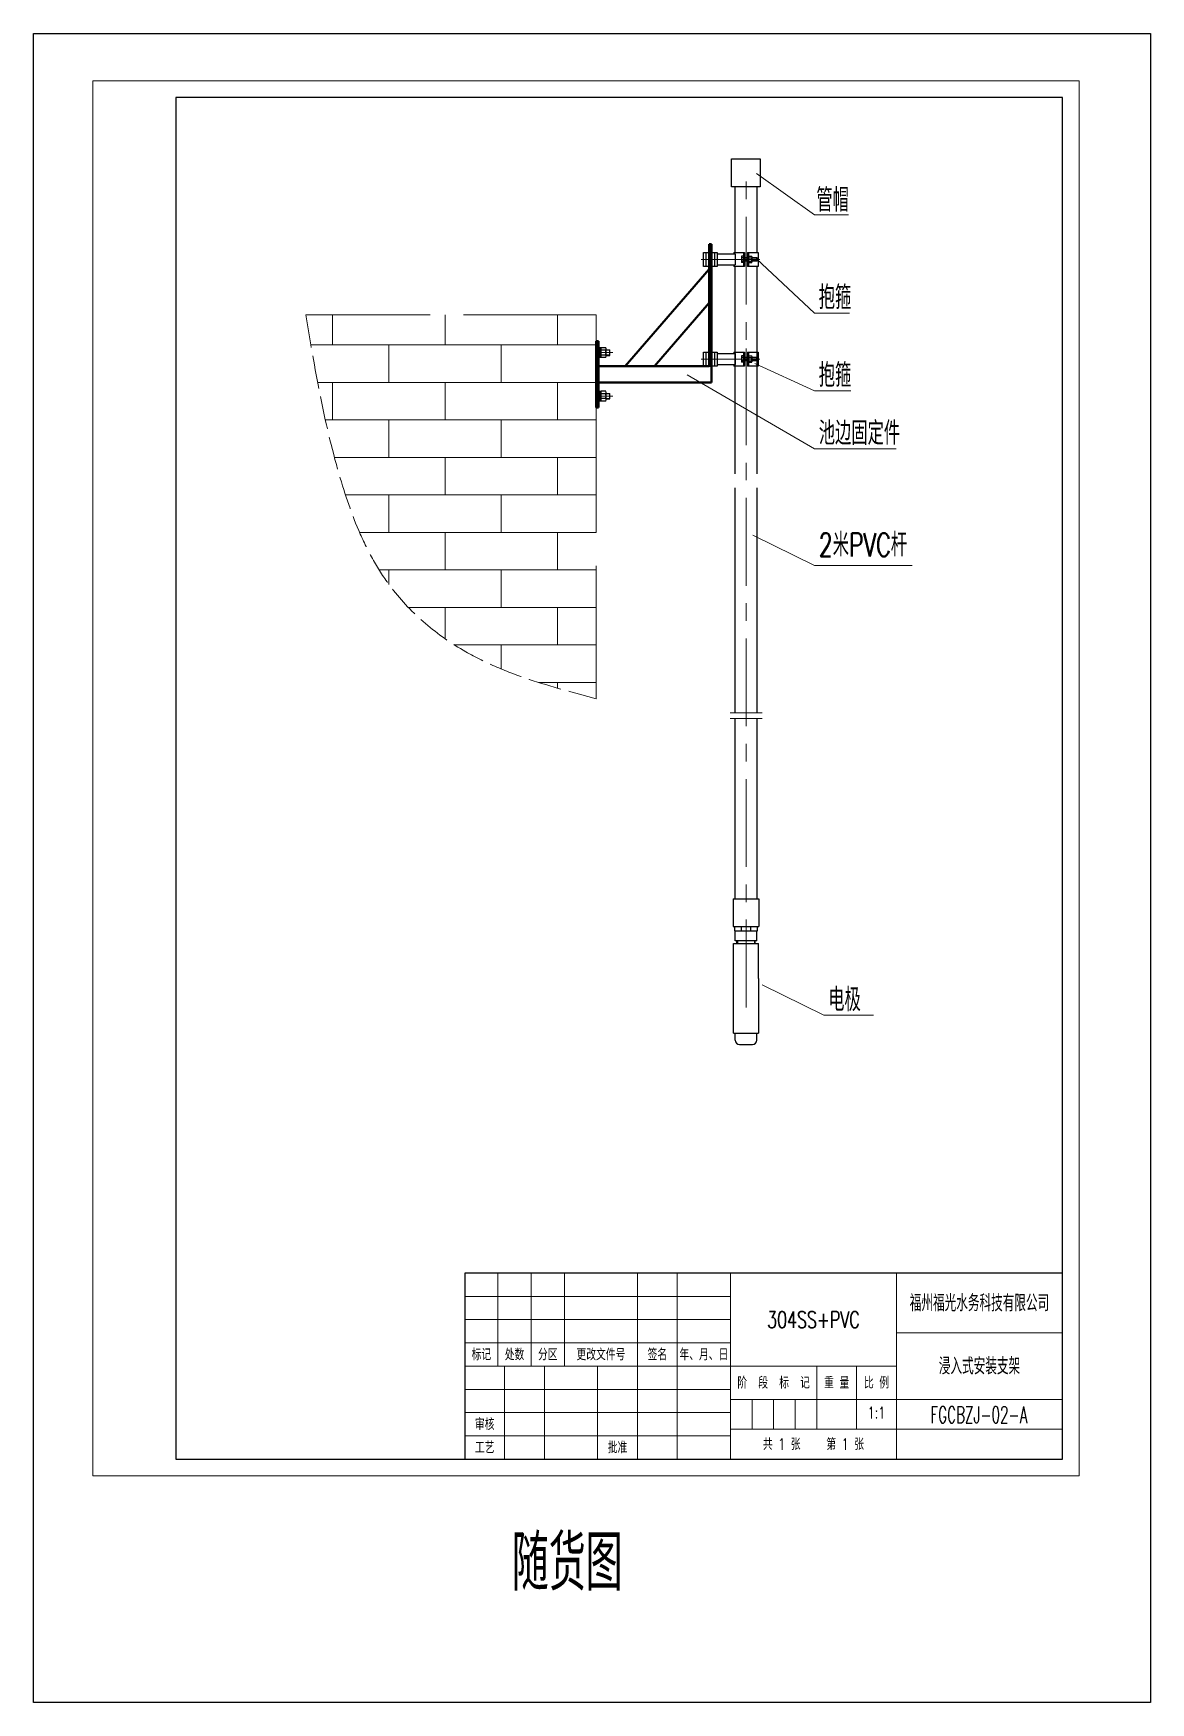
# Model space of a CAD drawing. Header units: millimetres. Extents: x -147 to 5905, y -378 to 2638.
# Drawn here: x 3887 to 5905, y -378 to 2638 of the extents above; entities that cross this region are included whole.
import ezdxf
from ezdxf.enums import TextEntityAlignment as Align

# ---------------------------------------------------------------- set-up
doc = ezdxf.new("R2010")
doc.units = ezdxf.units.MM
doc.header["$LTSCALE"] = 5
for name, pattern in [('ACAD_ISO02W100', [15, 12, -3]), ('ACAD_ISO12W100', [21, 12, -3, 0, -3, 0, -3]), ('CENTER', [50.8, 31.75, -6.35, 6.35, -6.35]), ('DASHED', [0.2067, 0.1654, -0.0413])]:
    doc.linetypes.add(name, pattern=pattern)
for name, color, linetype, lineweight in [('中心线', 1, 'CENTER', 15), ('剖断线', 3, 'ACAD_ISO12W100', 15), ('剖面线', 4, 'Continuous', 15), ('可见 (ISO)', 7, 'Continuous', 50), ('粗实线', 7, 'Continuous', 30), ('细实线', 3, 'Continuous', 15), ('虚线', 2, 'ACAD_ISO02W100', 15), ('隐藏 (ISO)', 7, 'DASHED', 35)]:
    doc.layers.add(name, color=color, linetype=linetype, lineweight=lineweight)
doc.styles.add('6', font='simplex.shx', dxfattribs={"width": 0.7, "height": 21, "bigfont": 'hztxt.shx'})
doc.styles.add('HC_TEXTSTYLE', font='isocp', dxfattribs={"width": 0.667, "bigfont": 'hzfs'})
doc.styles.add('机械工程图样式', font='simplex.shx', dxfattribs={"width": 0.7, "height": 3.5, "bigfont": 'hztxt.shx'})

# ---------------------------------------------------------------- blocks, each defined once
blk = doc.blocks.new('标题栏')
at = {"layer": '粗实线'}
blk.add_lwpolyline([(-180, 0), (0, 0), (0, 56), (-180, 56)], close=True, dxfattribs=at)
at = {"layer": '细实线'}
for p, q in [((-170, 56), (-170, 28)), ((-160, 56), (-160, 28)), ((-150, 56), (-150, 28)), ((-128, 56), (-128, 0)), ((-116, 56), (-116, 0)), ((-100, 56), (-100, 0)), ((-50, 56), (-50, 0)), ((-100, 49), (-180, 49)), ((-100, 42), (-180, 42)), ((0, 38), (-50, 38)), ((-100, 35), (-180, 35)), ((-50, 28), (-180, 28)), ((-168, 28), (-168, 0)), ((-156, 28), (-156, 0)), ((-140, 28), (-140, 0)), ((-74, 28), (-74, 9)), ((-62, 28), (-62, 9)), ((-100, 21), (-180, 21)), ((0, 18), (-100, 18)), ((-93.5, 18), (-93.5, 9)), ((-87, 18), (-87, 9)), ((-80.5, 18), (-80.5, 9)), ((-100, 14), (-180, 14)), ((-100, 7), (-180, 7)), ((-100, 9), (-50, 9))]:
    blk.add_line(p, q, dxfattribs=at)
at = {"layer": '细实线', "style": '机械工程图样式', "width": 0.7}
for s, p in [('标记', (-175, 31.5)), ('处数', (-165, 31.49)), ('分区', (-155, 31.5)), ('更改文件号', (-139, 31.5)), ('签名', (-122, 31.5)), ('年、月、日', (-108, 31.5)), ('阶  段  标  记', (-87, 23)), ('重 量', (-68, 23)), ('比 例', (-56, 23)), ('审核', (-174, 10.5)), ('工艺', (-174, 3.5)), ('批准', (-134, 3.5))]:
    blk.add_text(s, height=3.5, dxfattribs=at).set_placement(p, align=Align.MIDDLE_CENTER)
for tag, height, p in [('单位名称', 5, (-25, 47)), ('材料标记', 5, (-75, 42)), ('图样名称', 5, (-25, 28)), ('重量', 3.5, (-68, 14)), ('比例', 3.5, (-56, 14)), ('图样代号', 5, (-25, 9)), ('共张第张', 3.5, (-75, 4.51))]:
    blk.add_attdef(tag, text='', height=height, dxfattribs=at).set_placement(p, align=Align.MIDDLE_CENTER)
blk = doc.blocks.new('*U37')
for p, q in [((0, 8.5), (-2.5, 8.5)), ((-2.5, 8.5), (-2.5, -8.5)), ((-2.5, 0), (0, 2.5)), ((-2.5, -1.8), (0, 0.7)), ((0, -8.5), (0, 8.5)), ((-2.5, -8.5), (0, -8.5))]:
    blk.add_line(p, q)
blk = doc.blocks.new('*U38')
for p, q in [((0, -6.7), (0, 6.7)), ((8.8, 8.9), (0.7, 8.9)), ((8.8, 4.4), (0.7, 4.4)), ((9.5, -6.7), (9.5, 6.7)), ((8.8, -4.5), (0.7, -4.5)), ((8.8, -8.9), (0.7, -8.9))]:
    blk.add_line(p, q)
for centre, radius, start, end in [((4, 6.7), 4, 146.2341, 213.7659), ((15, 0), 15, 162.7425, 197.2575), ((5.5, 6.7), 4, 326.2341, 33.7659), ((-5.5, 0), 15, 342.7425, 17.2575), ((4, -6.7), 4, 146.2341, 213.7659), ((5.5, -6.7), 4, 326.2341, 33.7659)]:
    blk.add_arc(centre, radius, start, end)
blk = doc.blocks.new('*U39')
for p, q in [((0, 9), (-1.6, 9)), ((-1.6, 9), (-1.6, -9)), ((0, -9), (0, 9)), ((-1.6, -9), (0, -9))]:
    blk.add_line(p, q)

msp = doc.modelspace()

# ---------------------------------------------------------------- hatches: boundary and pattern name
at = {"layer": '剖面线', "ltscale": 2}
h = msp.add_hatch(dxfattribs=at)
h.set_pattern_fill('AR-BRSTD', color=256, style=0)
h.set_pattern_definition([(0, (3004.864, 990.99), (0, 67.7418), []), (90, (3004.86, 990.99), (-101.6, 67.742), [67.742, -67.742])])
edge = h.paths.add_edge_path()
edge.add_line((4903.7886, 2129.4478), (4378.6734, 2129.4478))
edge.add_spline(control_points=[(4378.6734, 2129.4478), (4395.0842, 2032.9081), (4424.1054, 1862.1853), (4509.7432, 1639.1131), (4683.1377, 1494.3439), (4822.1665, 1457.5171), (4903.7886, 1435.8965)], knot_values=[0, 0, 0, 0, 294.57713343, 520.93620883, 697.313355797, 948.090477827, 948.090477827, 948.090477827, 948.090477827], degree=3, periodic=0)
edge.add_line((4903.7886, 1435.8965), (4903.7886, 2129.4478))

# ---------------------------------------------------------------- linework, layer by layer
at = {"color": 1}
msp.add_lwpolyline([(3886.6708, 2637.8556), (5905.2765, 2637.8556), (5905.2765, -377.8601), (3886.6708, -377.8601)], close=True, dxfattribs=at)
msp.add_lwpolyline([(5148.2026, 2411.2037), (5199.5801, 2411.2037), (5199.5801, 2360.7346), (5148.2026, 2360.7346)], close=True)
at = {"layer": '中心线'}
for p, q in [((5174.2886, 877.9451), (5174.2886, 2399.9451)), ((5174.2886, 877.9451), (5174.2886, 2399.9451)), ((5174.2886, 2248.4167), (5174.2886, 2210.0767)), ((5174.2886, 2248.4167), (5174.2886, 2210.0767)), ((5093.4542, 2229.4777), (5199.3414, 2229.4777)), ((5093.4542, 2229.4777), (5199.3414, 2229.4777)), ((4907.7886, 2061.128), (4933.4527, 2061.128)), ((5174.2886, 2068.3682), (5174.2886, 2030.0282)), ((5174.2886, 2068.3682), (5174.2886, 2030.0282)), ((5093.4542, 2049.4292), (5199.3414, 2049.4292)), ((5093.4542, 2049.4292), (5199.3414, 2049.4292)), ((4907.7886, 1982.5031), (4933.4527, 1982.5031))]:
    msp.add_line(p, q, dxfattribs=at)
at = {"layer": '剖断线'}
for p, q in [((5145.6891, 1410.3655), (5203.6891, 1410.3655)), ((5145.6891, 1400.3655), (5203.6891, 1400.3655))]:
    msp.add_line(p, q, dxfattribs=at)
at = {"layer": '可见 (ISO)'}
for p, q in [((5111.7886, 2256.883), (5107.7886, 2256.883)), ((5107.7886, 2251.883), (5107.7886, 2256.883)), ((5107.7886, 2251.883), (5107.7886, 2035.383)), ((5111.7886, 2256.883), (5111.7886, 2251.883)), ((5111.7886, 2251.883), (5111.7886, 2008.383)), ((5107.7886, 2211.883), (4955.7886, 2036.883)), ((5008.7704, 2036.883), (5107.7886, 2150.8843)), ((4903.7886, 2073.883), (4903.7886, 2081.883)), ((4903.7886, 2081.883), (4907.7886, 2081.883)), ((4907.7886, 2073.883), (4907.7886, 2081.883)), ((4903.7886, 2073.883), (4903.7886, 1969.883)), ((4907.7886, 2073.883), (4907.7886, 1969.883)), ((5107.7886, 2036.883), (4907.7886, 2036.883)), ((4907.7886, 2006.883), (5111.7886, 2006.883)), ((5111.7886, 2008.383), (5111.7886, 2006.883)), ((4903.7886, 1961.883), (4903.7886, 1969.883)), ((4903.7886, 1961.883), (4907.7886, 1961.883)), ((4907.7886, 1961.883), (4907.7886, 1969.883))]:
    msp.add_line(p, q, dxfattribs=at)
at = {"layer": '粗实线'}
for p, q in [((5154.2886, 2360.7346), (5154.2886, 2241.9777)), ((5154.2886, 2360.7346), (5154.2886, 2241.9777)), ((5194.2886, 2241.9777), (5194.2886, 2360.7346)), ((5194.2886, 2241.9777), (5194.2886, 2360.7346)), ((5097.2886, 2216.9777), (5097.2886, 2241.9777)), ((5097.2886, 2241.9777), (5122.2886, 2241.9777)), ((5097.2886, 2216.9777), (5097.2886, 2241.9777)), ((5097.2886, 2241.9777), (5122.2886, 2241.9777)), ((5102.2886, 2216.9777), (5102.2886, 2241.9777)), ((5102.2886, 2216.9777), (5102.2886, 2241.9777)), ((5117.2886, 2241.9777), (5117.2886, 2216.9777)), ((5117.2886, 2241.9777), (5117.2886, 2216.9777)), ((5122.2886, 2241.9777), (5122.2886, 2216.9777)), ((5122.2886, 2241.9777), (5122.2886, 2216.9777)), ((5122.2886, 2239.4777), (5154.6927, 2239.4777)), ((5122.2886, 2239.4777), (5154.6927, 2239.4777)), ((5152.2886, 2241.9777), (5171.7886, 2241.9777)), ((5152.2886, 2241.9777), (5152.2886, 2239.4777)), ((5152.2886, 2241.9777), (5171.7886, 2241.9777)), ((5152.2886, 2241.9777), (5152.2886, 2239.4777)), ((5154.6927, 2239.4777), (5154.6927, 2219.4777)), ((5154.6927, 2239.4777), (5154.6927, 2219.4777)), ((5165.7886, 2233.8078), (5165.7886, 2225.1476)), ((5165.7886, 2233.8078), (5165.7886, 2225.1476)), ((5169.7886, 2235.2512), (5166.3886, 2235.2512)), ((5169.7886, 2235.2512), (5166.3886, 2235.2512)), ((5169.7886, 2232.3645), (5166.3886, 2232.3645)), ((5169.7886, 2232.3645), (5166.3886, 2232.3645)), ((5169.7886, 2241.9777), (5169.7886, 2216.9777)), ((5169.7886, 2241.9777), (5169.7886, 2216.9777)), ((5169.7886, 2235.2512), (5169.7886, 2223.7042)), ((5169.7886, 2235.2512), (5169.7886, 2223.7042)), ((5171.7886, 2241.9777), (5171.7886, 2216.9777)), ((5171.7886, 2241.9777), (5171.7886, 2216.9777)), ((5176.7886, 2232.4777), (5171.7886, 2232.4777)), ((5176.7886, 2232.4777), (5171.7886, 2232.4777)), ((5176.7886, 2241.9777), (5196.2886, 2241.9777)), ((5176.7886, 2241.9777), (5176.7886, 2216.9777)), ((5176.7886, 2241.9777), (5196.2886, 2241.9777)), ((5176.7886, 2241.9777), (5176.7886, 2216.9777)), ((5178.7886, 2241.9777), (5178.7886, 2216.9777)), ((5178.7886, 2241.9777), (5178.7886, 2216.9777)), ((5178.7886, 2225.1476), (5178.7886, 2233.8078)), ((5178.7886, 2225.1476), (5178.7886, 2233.8078)), ((5179.3886, 2235.2512), (5184.5886, 2235.2512)), ((5179.3886, 2235.2512), (5184.5886, 2235.2512)), ((5179.3886, 2232.3645), (5184.5886, 2232.3645)), ((5179.3886, 2232.3645), (5184.5886, 2232.3645)), ((5185.1886, 2225.1476), (5185.1886, 2233.8078)), ((5185.1886, 2225.1476), (5185.1886, 2233.8078)), ((5193.7886, 2232.4777), (5185.1886, 2232.4777)), ((5193.7886, 2232.4777), (5185.1886, 2232.4777)), ((5193.7886, 2226.4777), (5193.7886, 2232.4777)), ((5194.7886, 2231.4777), (5193.7886, 2232.4777)), ((5193.7886, 2226.4777), (5193.7886, 2232.4777)), ((5194.7886, 2231.4777), (5193.7886, 2232.4777)), ((5196.2886, 2241.9777), (5196.2886, 2216.9777)), ((5196.2886, 2241.9777), (5196.2886, 2216.9777)), ((5122.2886, 2216.9777), (5097.2886, 2216.9777)), ((5122.2886, 2216.9777), (5097.2886, 2216.9777)), ((5122.2886, 2219.4777), (5154.6927, 2219.4777)), ((5122.2886, 2219.4777), (5154.6927, 2219.4777)), ((5152.2886, 2219.4777), (5152.2886, 2216.9777)), ((5152.2886, 2219.4777), (5152.2886, 2216.9777)), ((5171.7886, 2216.9777), (5152.2886, 2216.9777)), ((5171.7886, 2216.9777), (5152.2886, 2216.9777)), ((5154.2886, 2216.9777), (5154.2886, 1841.9777)), ((5154.2886, 2216.9777), (5154.2886, 1841.9777)), ((5169.7886, 2226.591), (5166.3886, 2226.591)), ((5169.7886, 2226.591), (5166.3886, 2226.591)), ((5169.7886, 2223.7042), (5166.3886, 2223.7042)), ((5169.7886, 2223.7042), (5166.3886, 2223.7042)), ((5176.7886, 2226.4777), (5171.7886, 2226.4777)), ((5176.7886, 2226.4777), (5171.7886, 2226.4777)), ((5196.2886, 2216.9777), (5176.7886, 2216.9777)), ((5196.2886, 2216.9777), (5176.7886, 2216.9777)), ((5179.3886, 2226.591), (5184.5886, 2226.591)), ((5179.3886, 2226.591), (5184.5886, 2226.591)), ((5179.3886, 2223.7042), (5184.5886, 2223.7042)), ((5179.3886, 2223.7042), (5184.5886, 2223.7042)), ((5193.7886, 2226.4777), (5185.1886, 2226.4777)), ((5193.7886, 2226.4777), (5185.1886, 2226.4777)), ((5194.7886, 2227.4777), (5193.7886, 2226.4777)), ((5194.7886, 2227.4777), (5193.7886, 2226.4777)), ((5194.2886, 1841.9777), (5194.2886, 2216.9777)), ((5194.2886, 1841.9777), (5194.2886, 2216.9777)), ((5194.7886, 2231.4777), (5194.7886, 2227.4777)), ((5194.7886, 2231.4777), (5194.7886, 2227.4777)), ((4921.3886, 2066.128), (4928.4527, 2066.128)), ((4921.3886, 2056.128), (4928.4527, 2056.128)), ((4928.4527, 2056.128), (4928.4527, 2066.128)), ((4928.4527, 2056.128), (4928.4527, 2066.128)), ((5097.2886, 2061.9292), (5122.2886, 2061.9292)), ((5097.2886, 2036.9292), (5097.2886, 2061.9292)), ((5097.2886, 2061.9292), (5122.2886, 2061.9292)), ((5097.2886, 2036.9292), (5097.2886, 2061.9292)), ((5102.2886, 2036.9292), (5102.2886, 2061.9292)), ((5102.2886, 2036.9292), (5102.2886, 2061.9292)), ((5117.2886, 2061.9292), (5117.2886, 2036.9292)), ((5117.2886, 2061.9292), (5117.2886, 2036.9292)), ((5122.2886, 2061.9292), (5122.2886, 2036.9292)), ((5122.2886, 2061.9292), (5122.2886, 2036.9292)), ((5122.2886, 2059.4292), (5154.6927, 2059.4292)), ((5122.2886, 2059.4292), (5154.6927, 2059.4292)), ((5152.2886, 2061.9292), (5152.2886, 2059.4292)), ((5152.2886, 2061.9292), (5171.7886, 2061.9292)), ((5152.2886, 2061.9292), (5152.2886, 2059.4292)), ((5152.2886, 2061.9292), (5171.7886, 2061.9292)), ((5154.6927, 2059.4292), (5154.6927, 2039.4292)), ((5154.6927, 2059.4292), (5154.6927, 2039.4292)), ((5165.7886, 2053.7593), (5165.7886, 2045.0991)), ((5165.7886, 2053.7593), (5165.7886, 2045.0991)), ((5169.7886, 2055.2027), (5166.3886, 2055.2027)), ((5169.7886, 2055.2027), (5166.3886, 2055.2027)), ((5169.7886, 2052.316), (5166.3886, 2052.316)), ((5169.7886, 2052.316), (5166.3886, 2052.316)), ((5169.7886, 2061.9292), (5169.7886, 2036.9292)), ((5169.7886, 2061.9292), (5169.7886, 2036.9292)), ((5169.7886, 2055.2027), (5169.7886, 2043.6557)), ((5169.7886, 2055.2027), (5169.7886, 2043.6557)), ((5171.7886, 2061.9292), (5171.7886, 2036.9292)), ((5171.7886, 2061.9292), (5171.7886, 2036.9292)), ((5176.7886, 2052.4292), (5171.7886, 2052.4292)), ((5176.7886, 2052.4292), (5171.7886, 2052.4292)), ((5176.7886, 2061.9292), (5176.7886, 2036.9292)), ((5176.7886, 2061.9292), (5196.2886, 2061.9292)), ((5176.7886, 2061.9292), (5176.7886, 2036.9292)), ((5176.7886, 2061.9292), (5196.2886, 2061.9292)), ((5178.7886, 2061.9292), (5178.7886, 2036.9292)), ((5178.7886, 2061.9292), (5178.7886, 2036.9292)), ((5178.7886, 2045.0991), (5178.7886, 2053.7593)), ((5178.7886, 2045.0991), (5178.7886, 2053.7593)), ((5179.3886, 2055.2027), (5184.5886, 2055.2027)), ((5179.3886, 2055.2027), (5184.5886, 2055.2027)), ((5179.3886, 2052.316), (5184.5886, 2052.316)), ((5179.3886, 2052.316), (5184.5886, 2052.316)), ((5185.1886, 2045.0991), (5185.1886, 2053.7593)), ((5185.1886, 2045.0991), (5185.1886, 2053.7593)), ((5193.7886, 2052.4292), (5185.1886, 2052.4292)), ((5193.7886, 2052.4292), (5185.1886, 2052.4292)), ((5194.7886, 2051.4292), (5193.7886, 2052.4292)), ((5193.7886, 2046.4292), (5193.7886, 2052.4292)), ((5194.7886, 2051.4292), (5193.7886, 2052.4292)), ((5193.7886, 2046.4292), (5193.7886, 2052.4292)), ((5194.7886, 2051.4292), (5194.7886, 2047.4292)), ((5194.7886, 2051.4292), (5194.7886, 2047.4292)), ((5196.2886, 2061.9292), (5196.2886, 2036.9292)), ((5196.2886, 2061.9292), (5196.2886, 2036.9292)), ((5122.2886, 2036.9292), (5097.2886, 2036.9292)), ((5122.2886, 2036.9292), (5097.2886, 2036.9292)), ((5122.2886, 2039.4292), (5154.6927, 2039.4292)), ((5122.2886, 2039.4292), (5154.6927, 2039.4292)), ((5152.2886, 2039.4292), (5152.2886, 2036.9292)), ((5152.2886, 2039.4292), (5152.2886, 2036.9292)), ((5171.7886, 2036.9292), (5152.2886, 2036.9292)), ((5171.7886, 2036.9292), (5152.2886, 2036.9292)), ((5169.7886, 2046.5425), (5166.3886, 2046.5425)), ((5169.7886, 2046.5425), (5166.3886, 2046.5425)), ((5169.7886, 2043.6557), (5166.3886, 2043.6557)), ((5169.7886, 2043.6557), (5166.3886, 2043.6557)), ((5176.7886, 2046.4292), (5171.7886, 2046.4292)), ((5176.7886, 2046.4292), (5171.7886, 2046.4292)), ((5196.2886, 2036.9292), (5176.7886, 2036.9292)), ((5196.2886, 2036.9292), (5176.7886, 2036.9292)), ((5179.3886, 2046.5425), (5184.5886, 2046.5425)), ((5179.3886, 2046.5425), (5184.5886, 2046.5425)), ((5179.3886, 2043.6557), (5184.5886, 2043.6557)), ((5179.3886, 2043.6557), (5184.5886, 2043.6557)), ((5193.7886, 2046.4292), (5185.1886, 2046.4292)), ((5193.7886, 2046.4292), (5185.1886, 2046.4292)), ((5194.7886, 2047.4292), (5193.7886, 2046.4292)), ((5194.7886, 2047.4292), (5193.7886, 2046.4292)), ((4921.3886, 1987.5031), (4928.4527, 1987.5031)), ((4921.3886, 1977.5031), (4928.4527, 1977.5031)), ((4928.4527, 1977.5031), (4928.4527, 1987.5031)), ((4928.4527, 1977.5031), (4928.4527, 1987.5031)), ((5154.2886, 1816.9777), (5154.2886, 1410.3655)), ((5194.2886, 1410.3655), (5194.2886, 1816.9777)), ((5154.2886, 1400.3655), (5154.2886, 1090.5325)), ((5154.2886, 1400.3655), (5154.2886, 1074.4036)), ((5194.2886, 1090.5325), (5194.2886, 1400.3655)), ((5194.2886, 1074.4036), (5194.2886, 1400.3655)), ((5151.2886, 1074.4036), (5197.2886, 1074.4036)), ((5151.2886, 1074.4036), (5151.2886, 1024.4036)), ((5197.2886, 1074.4036), (5197.2886, 1024.4036)), ((5151.2886, 1024.4036), (5197.2886, 1024.4036)), ((5153.7886, 1016.4036), (5153.7886, 1024.4036)), ((5153.7886, 1016.4036), (5194.7886, 1016.4036)), ((5154.7886, 998.4036), (5154.7886, 1016.4036)), ((5193.7886, 998.4036), (5154.7886, 998.4036)), ((5157.7886, 993.4036), (5157.7886, 998.4036)), ((5165.7972, 1016.4036), (5165.7972, 1024.4036)), ((5182.78, 1016.4036), (5182.78, 1024.4036)), ((5190.7886, 993.4036), (5190.7886, 998.4036)), ((5193.7886, 998.4036), (5193.7886, 1016.4036)), ((5194.7886, 1016.4036), (5194.7886, 1024.4036)), ((5151.5886, 993.4036), (5196.9886, 993.4036)), ((5151.5886, 930.3436), (5151.5886, 993.4036)), ((5196.9886, 930.3436), (5196.9886, 993.4036)), ((5151.5886, 831.3436), (5151.5886, 930.3436)), ((5196.9886, 930.3436), (5196.9886, 831.3436)), ((5151.5886, 831.3436), (5196.9886, 831.3436)), ((5154.6746, 819.0436), (5154.6746, 831.3436)), ((5193.9026, 819.0436), (5193.9026, 831.3436)), ((5162.6746, 811.0436), (5185.9026, 811.0436))]:
    msp.add_line(p, q, dxfattribs=at)
msp.add_lwpolyline([(4144.0891, 62.0461), (5746.0891, 62.0461), (5746.0891, 2522.0461), (4144.0891, 2522.0461)], close=True, dxfattribs=at)
for centre, radius, start, end in [((5167.8247, 2233.8078), 2.0361, 134.8554507, 225.1445493), ((5167.8247, 2233.8078), 2.0361, 134.8554507, 225.1445493), ((5173.0331, 2229.4777), 7.2444, 156.516938, 203.483062), ((5173.0331, 2229.4777), 7.2444, 156.516938, 203.483062), ((5180.8247, 2233.8078), 2.0361, 134.8554507, 225.1445493), ((5180.8247, 2233.8078), 2.0361, 134.8554507, 225.1445493), ((5186.0331, 2229.4777), 7.2444, 156.516938, 203.483062), ((5186.0331, 2229.4777), 7.2444, 156.516938, 203.483062), ((5183.1525, 2233.8078), 2.0361, 314.8554507, 45.1445493), ((5183.1525, 2233.8078), 2.0361, 314.8554507, 45.1445493), ((5177.9442, 2229.4777), 7.2444, 336.516938, 23.483062), ((5177.9442, 2229.4777), 7.2444, 336.516938, 23.483062), ((5167.8247, 2225.1476), 2.0361, 134.8554507, 225.1445493), ((5167.8247, 2225.1476), 2.0361, 134.8554507, 225.1445493), ((5180.8247, 2225.1476), 2.0361, 134.8554507, 225.1445493), ((5180.8247, 2225.1476), 2.0361, 134.8554507, 225.1445493), ((5183.1525, 2225.1476), 2.0361, 314.8554507, 45.1445493), ((5183.1525, 2225.1476), 2.0361, 314.8554507, 45.1445493), ((5167.8247, 2053.7593), 2.0361, 134.8554507, 225.1445493), ((5167.8247, 2053.7593), 2.0361, 134.8554507, 225.1445493), ((5173.0331, 2049.4292), 7.2444, 156.516938, 203.483062), ((5173.0331, 2049.4292), 7.2444, 156.516938, 203.483062), ((5180.8247, 2053.7593), 2.0361, 134.8554507, 225.1445493), ((5180.8247, 2053.7593), 2.0361, 134.8554507, 225.1445493), ((5186.0331, 2049.4292), 7.2444, 156.516938, 203.483062), ((5186.0331, 2049.4292), 7.2444, 156.516938, 203.483062), ((5183.1525, 2053.7593), 2.0361, 314.8554507, 45.1445493), ((5183.1525, 2053.7593), 2.0361, 314.8554507, 45.1445493), ((5177.9442, 2049.4292), 7.2444, 336.516938, 23.483062), ((5177.9442, 2049.4292), 7.2444, 336.516938, 23.483062), ((5167.8247, 2045.0991), 2.0361, 134.8554507, 225.1445493), ((5167.8247, 2045.0991), 2.0361, 134.8554507, 225.1445493), ((5180.8247, 2045.0991), 2.0361, 134.8554507, 225.1445493), ((5180.8247, 2045.0991), 2.0361, 134.8554507, 225.1445493), ((5183.1525, 2045.0991), 2.0361, 314.8554507, 45.1445493), ((5183.1525, 2045.0991), 2.0361, 314.8554507, 45.1445493), ((5162.6746, 819.0436), 8, 180, 270), ((5185.9026, 819.0436), 8, 270, 0)]:
    msp.add_arc(centre, radius, start, end, dxfattribs=at)
at = {"layer": '细实线'}
for p, q in [((5193.0848, 2384.6911), (5297.731, 2310.331)), ((5297.731, 2310.331), (5359.2964, 2310.331)), ((5176.7886, 2231.4777), (5171.7886, 2231.4777)), ((5176.7886, 2231.4777), (5171.7886, 2231.4777)), ((5176.7886, 2227.4777), (5171.7886, 2227.4777)), ((5176.7886, 2227.4777), (5171.7886, 2227.4777)), ((5194.7886, 2231.4777), (5185.1886, 2231.4777)), ((5194.7886, 2231.4777), (5185.1886, 2231.4777)), ((5194.7886, 2227.4777), (5185.1886, 2227.4777)), ((5194.7886, 2227.4777), (5185.1886, 2227.4777)), ((5193.0848, 2230.6818), (5297.731, 2132.641)), ((5297.731, 2132.641), (5360.9501, 2132.641)), ((4921.3886, 2065.328), (4928.4527, 2065.328)), ((4921.3886, 2056.928), (4928.4527, 2056.928)), ((5176.7886, 2051.4292), (5171.7886, 2051.4292)), ((5176.7886, 2051.4292), (5171.7886, 2051.4292)), ((5194.7886, 2051.4292), (5185.1886, 2051.4292)), ((5194.7886, 2051.4292), (5185.1886, 2051.4292)), ((5068.1385, 2020.785), (5297.731, 1887.3357)), ((5176.7886, 2047.4292), (5171.7886, 2047.4292)), ((5176.7886, 2047.4292), (5171.7886, 2047.4292)), ((5194.7886, 2047.4292), (5185.1886, 2047.4292)), ((5194.7886, 2047.4292), (5185.1886, 2047.4292)), ((5190.2461, 2041.172), (5297.731, 1992.1767)), ((5297.731, 1992.1767), (5363.7237, 1992.1767)), ((4921.3886, 1986.7031), (4928.4527, 1986.7031)), ((4921.3886, 1978.3031), (4928.4527, 1978.3031)), ((5297.731, 1887.3357), (5445.544, 1887.3357)), ((5186.5213, 1731.3798), (5297.731, 1676.3204)), ((5297.731, 1676.3204), (5474.246, 1676.3204)), ((5159.2886, 993.4036), (5159.2886, 998.4036)), ((5189.2886, 993.4036), (5189.2886, 998.4036)), ((5203.6201, 919.0832), (5314.8298, 864.0238)), ((5314.8298, 864.0238), (5404.4765, 864.0238)), ((5446.0891, 116.0461), (5746.0891, 116.0461))]:
    msp.add_line(p, q, dxfattribs=at)
msp.add_lwpolyline([(3994.0891, 32.0461), (5776.0891, 32.0461), (5776.0891, 2552.0461), (3994.0891, 2552.0461)], close=True, dxfattribs=at)
at = {"layer": '虚线', "ltscale": 4}
for p, q in [((4903.7886, 2129.4478), (4378.6734, 2129.4478)), ((4903.7886, 1435.8965), (4903.7886, 2129.4478))]:
    msp.add_line(p, q, dxfattribs=at)
at = {"layer": '虚线'}
msp.add_spline([(4378.6734, 2129.4478), (4439.0833, 1841.1314), (4534.0132, 1635.64), (4667.7781, 1520.6797), (4903.7886, 1435.8965)], degree=3, dxfattribs=at)
at = {"layer": '隐藏 (ISO)', "ltscale": 1.523657}
for p, q in [((4903.7886, 2069.883), (4907.7886, 2069.883)), ((4903.7886, 2061.128), (4907.7886, 2061.128)), ((4903.7886, 2046.883), (4907.7886, 2046.883)), ((4903.7886, 1988.883), (4907.7886, 1988.883)), ((4903.7886, 1973.883), (4907.7886, 1973.883))]:
    msp.add_line(p, q, dxfattribs=at)

# ---------------------------------------------------------------- block references
at = {"layer": '粗实线'}
for name, p in [('*U39', (4909.3886, 2061.128)), ('*U37', (4911.8886, 2061.128)), ('*U38', (4911.8886, 2061.128)), ('*U39', (4909.3886, 1982.5031)), ('*U37', (4911.8886, 1982.5031)), ('*U38', (4911.8886, 1982.5031))]:
    msp.add_blockref(name, p, dxfattribs=at)
at = {"layer": '虚线'}
ref = msp.add_blockref('标题栏', (5746.0891, 62.0461), dxfattribs=dict(at, xscale=6, yscale=6, zscale=6))
ref.add_attrib('材料标记', '304SS+PVC', dxfattribs={"layer": '细实线', "height": 30, "style": '机械工程图样式', "width": 0.7}).set_placement((5296.0891, 314.0461), align=Align.MIDDLE_CENTER)
ref.add_attrib('单位名称', '福州福光水务科技有限公司', dxfattribs={"layer": '细实线', "height": 30, "style": '机械工程图样式', "width": 0.7}).set_placement((5596.0891, 344.0461), align=Align.MIDDLE_CENTER)
ref.add_attrib('图样名称', '浸入式安装支架', dxfattribs={"layer": '细实线', "height": 30, "style": '机械工程图样式', "width": 0.7}).set_placement((5596.0891, 230.0461), align=Align.MIDDLE_CENTER)
ref.add_attrib('图样代号', 'FGCBZJ-02-A', dxfattribs={"layer": '细实线', "height": 30, "style": '机械工程图样式', "width": 0.6}).set_placement((5594.9595, 142.2924), align=Align.MIDDLE_CENTER)
ref.add_attrib('比例', '1:1', dxfattribs={"layer": '细实线', "height": 21, "style": '机械工程图样式', "width": 0.7}).set_placement((5410.0891, 146.0461), align=Align.MIDDLE_CENTER)
ref.add_attrib('共张第张', '共 1 张    第 1 张', dxfattribs={"layer": '细实线', "height": 21, "style": '机械工程图样式', "width": 0.7}).set_placement((5296.0891, 89.0973), align=Align.MIDDLE_CENTER)

# ---------------------------------------------------------------- texts
at = {"color": 1, "insert": (4751.2039, -75.4714), "char_height": 100, "width": 1238.861699, "attachment_point": 1, "style": 'HC_TEXTSTYLE'}
msp.add_mtext('随货图', dxfattribs=at)
at = {"layer": '细实线', "style": '6', "width": 0.7}
for s, p in [('管帽', (5301.246, 2315.6535)), ('抱箍', (5305.687, 2139.877)), ('抱箍', (5305.687, 1999.4127)), ('池边固定件', (5305.687, 1894.5717)), ('2米PVC杆', (5305.687, 1692.9132)), ('电极', (5322.7857, 871.2598))]:
    msp.add_text(s, height=42, dxfattribs=at).set_placement(p)

doc.saveas('drawing.dxf')
